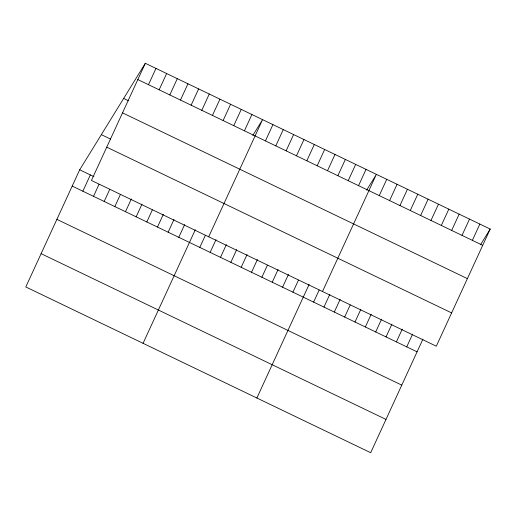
<?xml version="1.0" encoding="UTF-8"?>
<svg xmlns="http://www.w3.org/2000/svg" width="516" height="516" viewBox="0 0 516 516"><rect width="100%" height="100%" fill="white"/><g stroke="black" fill="none" stroke-linecap="round" stroke-linejoin="round"><path stroke-width="0.77" d="M145.319 63.287L91.429 180.445L436.31 346.204L490.2 229.046L145.319 63.287L79.69 169.796L25.8 286.954L370.682 452.713L422.939 339.096M82.857 191.204L90.345 174.918M93.519 196.325L99.053 184.289M148.485 84.695L155.98 68.409M104.174 201.453L109.715 189.417M159.147 89.816L166.636 73.53M114.836 206.574L120.37 194.538M169.809 94.938L177.298 78.658M125.498 211.695L131.361 198.95M180.471 100.065L187.959 83.779M136.16 216.823L142.016 204.078M191.126 105.187L198.621 88.9M146.815 221.945L152.355 209.909M201.788 110.308L209.277 94.028M157.477 227.066L163.34 214.321M212.45 115.436L219.939 99.149M168.139 232.194L174.002 219.448M223.105 120.557L230.6 104.271M178.794 237.315L184.657 224.57M233.767 125.678L241.256 109.398M143.061 343.314L195.319 229.691M244.429 130.806L251.918 114.52M199.802 247.409L205.342 235.373M208.69 236.805L262.579 119.641L252.834 135.463M210.147 252.382L216.01 239.637M265.437 140.9L272.925 124.614M220.493 257.355L226.356 244.61M275.783 145.873L283.271 129.587M230.845 262.328L236.702 249.583M286.128 150.846L293.617 134.56M241.191 267.301L247.048 254.556M296.474 155.819L303.963 139.533M251.537 272.274L257.4 259.529M306.82 160.792L314.309 144.506M261.883 277.247L267.417 265.211M317.166 165.765L324.654 149.479M272.229 282.22L278.092 269.475M327.512 170.738L335.007 154.452M282.575 287.193L288.438 274.447M337.857 175.711L345.352 159.425M292.92 292.166L298.454 280.13M348.203 180.684L355.698 164.398M256.871 398.017L309.129 284.393M358.555 185.657L366.044 169.371M313.612 302.112L319.152 290.076M322.5 291.501L376.39 174.344L366.644 190.159M323.958 307.085L329.821 294.339M379.247 195.603L386.736 179.316M334.31 312.057L340.167 299.312M389.593 200.576L397.081 184.289M344.656 317.03L350.19 304.995M399.939 205.549L407.427 189.262M355.002 322.003L360.865 309.258M410.285 210.522L417.773 194.235M365.347 326.976L371.21 314.231M420.63 215.495L428.119 199.208M375.693 331.949L381.556 319.204M430.976 220.467L438.471 204.181M386.039 336.922L391.902 324.177M441.322 225.44L448.817 209.154M396.385 341.895L402.248 329.15M451.668 230.413L459.163 214.127M406.731 346.868L412.594 334.123M462.02 235.386L469.508 219.1M472.366 240.359L479.854 224.073M480.454 244.861L490.2 229.046M137.83 79.567L482.712 245.332M123.659 98.433L128.632 100.826M122.518 112.856L467.399 278.621M101.342 134.65L110.585 139.088M106.741 147.157L451.623 312.915M79.69 169.796L93.899 176.627M72.195 186.083L417.076 351.841M56.889 219.371L401.77 385.13M41.112 253.666L385.994 419.424"/></g></svg>
